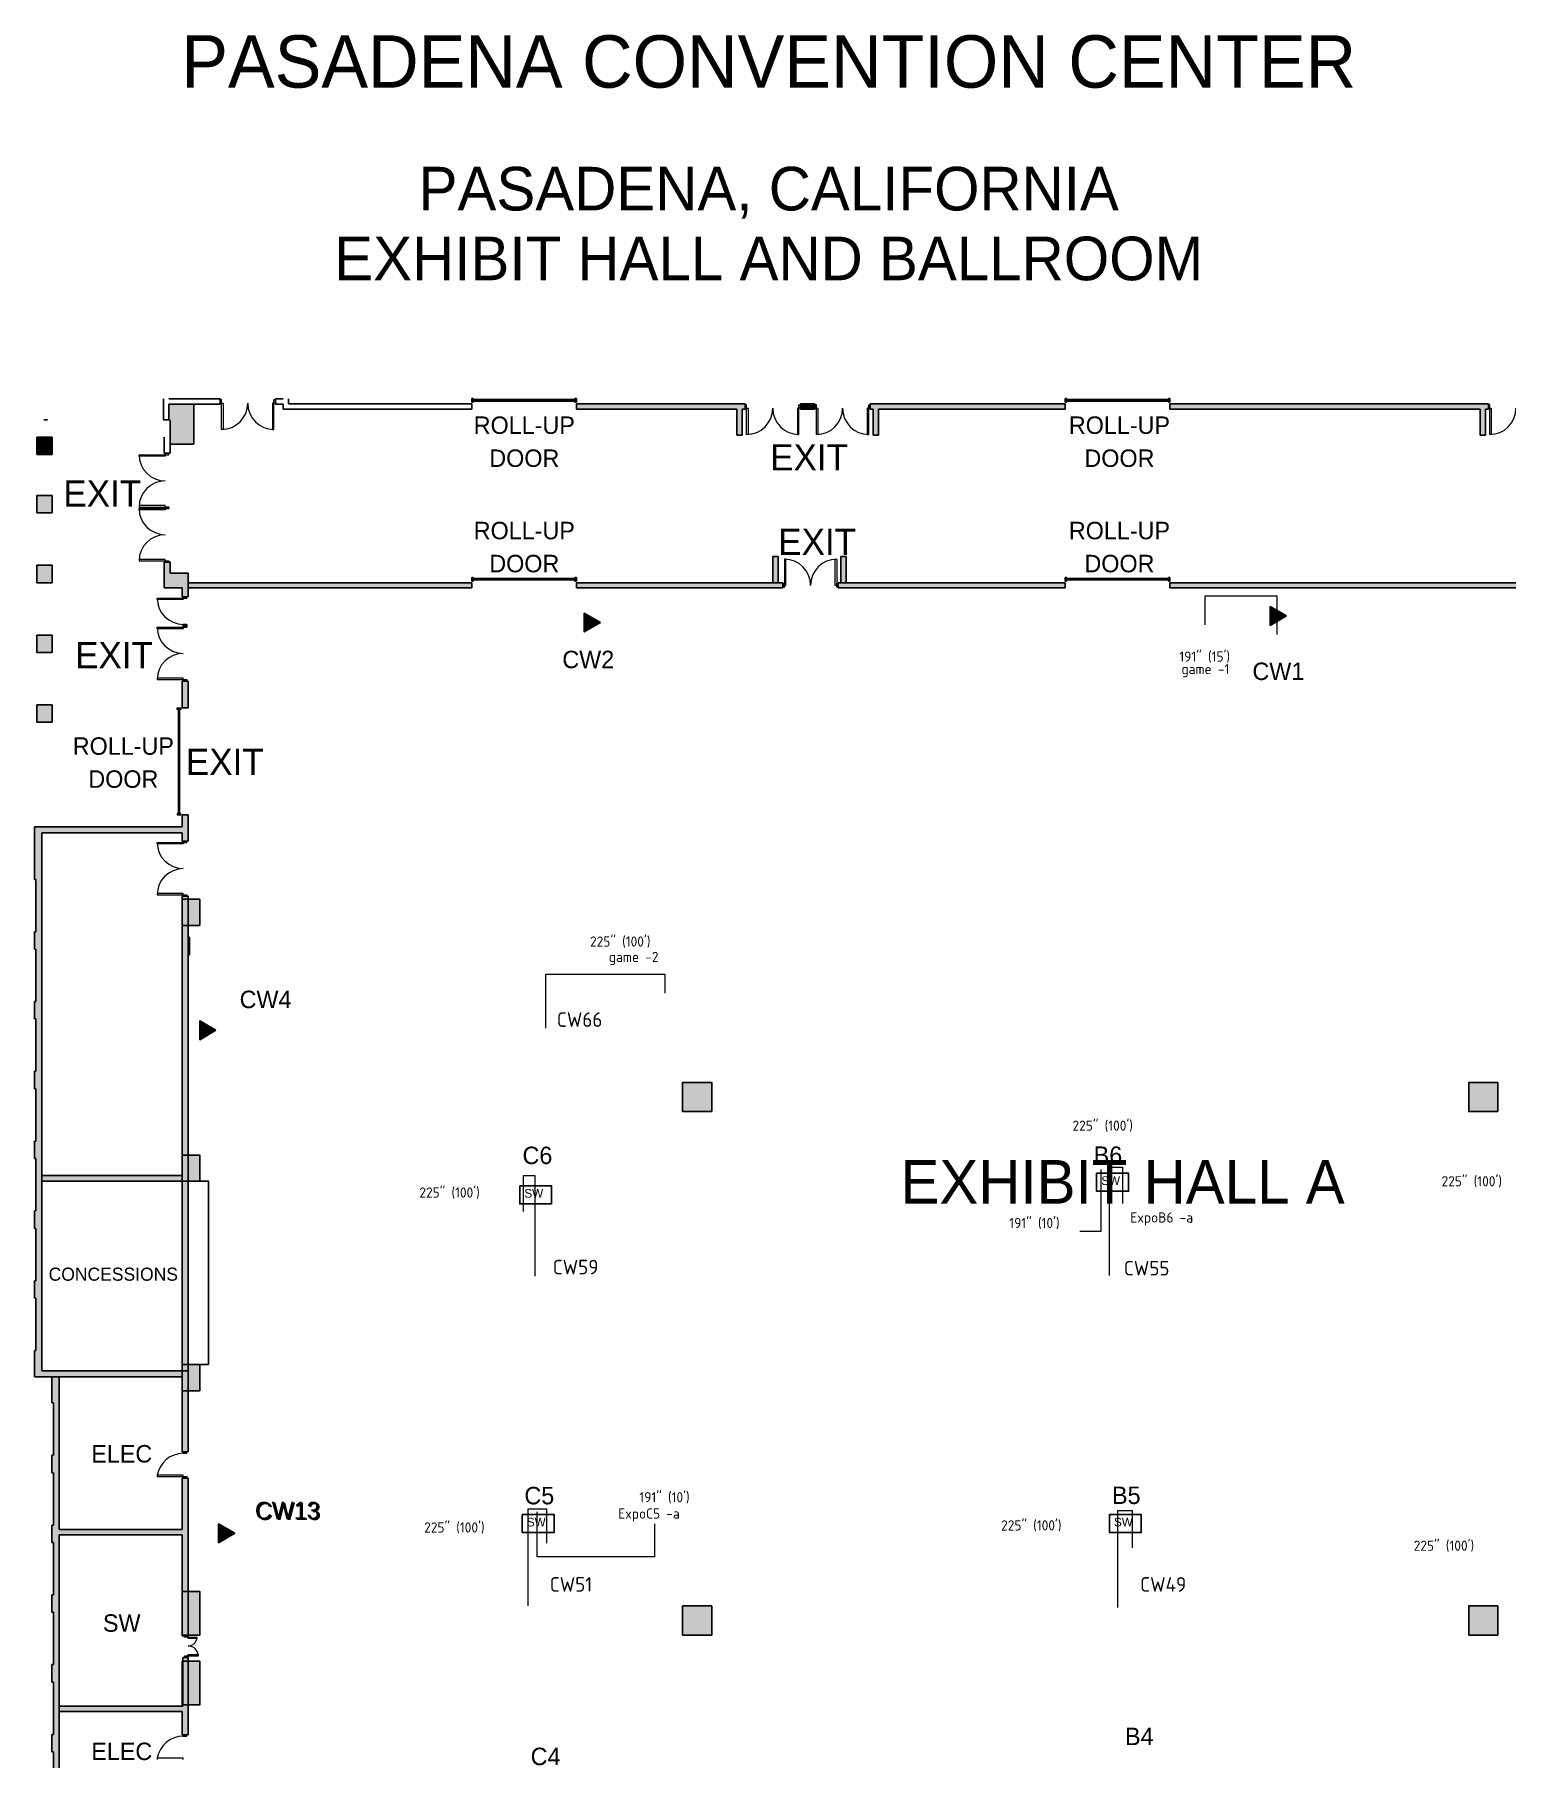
# Model space of a CAD drawing. Header units: inches. Extents: x 812 to 4509, y -5858 to -1986.
# Drawn here: x 812 to 2836, y -4357 to -1986 of the extents above; entities that cross this region are included whole.
import ezdxf
from ezdxf.enums import TextEntityAlignment as Align

# ---------------------------------------------------------------- set-up
doc = ezdxf.new("R2010")
doc.units = ezdxf.units.IN
doc.header["$LTSCALE"] = 100
doc.header["$MEASUREMENT"] = 0
doc.linetypes.add('DASHEDTINY', pattern=[2.8575, 1.905, -0.9525])
for name, color, linetype, lineweight, true_color in [('AP_Name', 176, 'CONTINUOUS', 0, 0x000080), ('bldg_title', 96, 'CONTINUOUS', 25, 0x008000), ('WIRE RUN', 200, 'DASHEDTINY', 13, 0xaa00ff)]:
    doc.layers.add(name, color=color, linetype=linetype, lineweight=lineweight, true_color=true_color)
doc.layers.add('bldg_clmn', color=9, linetype='CONTINUOUS')
doc.layers.add('bldg_doors_service', color=7, linetype='CONTINUOUS')
for name, color, linetype, lineweight in [('bldg_doors', 7, 'CONTINUOUS', 18), ('bldg_text', 94, 'CONTINUOUS', 25), ('bldg_text1', 94, 'CONTINUOUS', 25), ('bldg_wallint', 7, 'CONTINUOUS', 25), ('bldg_wallintsol', 7, 'CONTINUOUS', 25), ('data_location', 110, 'CONTINUOUS', 25), ('LENGTH', 4, 'CONTINUOUS', 18), ('Switch_Location', 40, 'CONTINUOUS', 25)]:
    doc.layers.add(name, color=color, linetype=linetype, lineweight=lineweight)
doc.styles.add('bldgtx30', font='bldgtx30')
doc.styles.add('bldgtx36', font='bldgtx36')
doc.styles.add('bldgtx48', font='bldgtx48')
doc.styles.add('iso3098', font='iso3098')
doc.styles.add('showtx24', font='showtx24')
doc.styles.add('showtx60', font='showtx60')

msp = doc.modelspace()

# ---------------------------------------------------------------- hatches: boundary and pattern name
at = {"layer": 'bldg_clmn'}
for points in [[(1015.5, -3175), (1039.5, -3175), (1039.5, -3211), (1015.5, -3211)], [(1743.5, -3467), (1743.5, -3427), (1703.5, -3427), (1703.5, -3467)], [(2824.5, -3467), (2824.5, -3427), (2784.5, -3427), (2784.5, -3467)], [(1015.5, -3527), (1039.5, -3527), (1039.5, -3563), (1015.5, -3563)], [(1015.5, -3815), (1039.5, -3815), (1039.5, -3851), (1015.5, -3851)], [(1015.5, -4127), (1039.5, -4127), (1039.5, -4187), (1015.5, -4187)], [(1743.5, -4187), (1743.5, -4147), (1703.5, -4147), (1703.5, -4187)], [(2824.5, -4187), (2824.5, -4147), (2784.5, -4147), (2784.5, -4187)], [(1015.5, -4223), (1039.5, -4223), (1039.5, -4283), (1015.5, -4283)]]:
    msp.add_hatch(color=256, dxfattribs=at).paths.add_polyline_path(points, flags=0)
at = {"layer": 'bldg_wallint'}
for points in [[(836.6, -2539.5), (815.6, -2539.5), (815.6, -2563.5), (836.6, -2563.5)], [(1023.5, -2726.5), (998.7, -2726.5), (998.7, -2711.7), (990.6, -2711.7), (990.6, -2747), (1015.3, -2747), (1015.3, -2759), (1023.5, -2759)]]:
    msp.add_hatch(color=256, dxfattribs=at).paths.add_polyline_path(points, flags=0)
at = {"layer": 'bldg_wallintsol'}
for points in [[(1031.4, -2494), (996.8, -2494), (996.8, -2515.6), (998.7, -2515.6), (998.7, -2549.3), (1031.4, -2549.3)], [(1789.5, -2493.7), (1781.8, -2493.7), (1557.5, -2493.7), (1557.5, -2501), (1778.2, -2501), (1778.2, -2537), (1785.5, -2537), (1785.5, -2501), (1789.5, -2501)], [(1885.5, -2493.7), (1865.5, -2493.7), (1865.5, -2501), (1885.5, -2501)], [(2229.5, -2493.7), (1969.1, -2493.7), (1961.5, -2493.7), (1961.5, -2501), (1965.5, -2501), (1965.5, -2537), (1972.7, -2537), (1972.7, -2501), (2229.5, -2501)], [(2811.5, -2493.7), (2803.8, -2493.7), (2373.5, -2493.7), (2373.5, -2501), (2800.2, -2501), (2800.2, -2537), (2807.5, -2537), (2807.5, -2501), (2811.5, -2501)], [(1834.8, -2703.7), (1827.6, -2703.7), (1827.6, -2739.7), (1834.8, -2739.7)], [(1928.3, -2703.7), (1921, -2703.7), (1921, -2739.7), (1928.3, -2739.7)], [(1413.5, -2739.7), (1023.5, -2739.7), (1023.5, -2747), (1413.5, -2747)], [(1841.5, -2739.7), (1557.5, -2739.7), (1557.5, -2747), (1841.5, -2747)], [(2229.5, -2739.7), (1917.5, -2739.7), (1917.5, -2747), (2229.5, -2747)], [(2897.5, -2739.7), (2373.5, -2739.7), (2373.5, -2747), (2897.5, -2747)], [(1023.5, -2875), (1015.3, -2875), (1015.3, -2912), (1023.5, -2912)], [(1023.5, -3823.6), (1015.3, -3823.6), (822.3, -3823.6), (822.3, -3083.9), (836.2, -3083.9), (1015.3, -3083.9), (1015.3, -3095), (1023.5, -3095), (1023.5, -3083.9), (1023.5, -3059), (1015.3, -3059), (1015.3, -3075.7), (845.2, -3075.7), (836.2, -3075.7), (812.2, -3075.7), (812.2, -3147.7), (814.2, -3147.7), (814.2, -3219.7), (812.2, -3219.7), (812.2, -3243.7), (814.2, -3243.7), (814.2, -3315.7), (812.2, -3315.7), (812.2, -3339.7), (814.2, -3339.7), (814.2, -3411.7), (812.2, -3411.7), (812.2, -3435.7), (814.2, -3435.7), (814.2, -3507.7), (812.2, -3507.7), (812.2, -3531.7), (814.2, -3531.7), (814.2, -3603.7), (812.2, -3603.7), (812.2, -3627.7), (814.2, -3627.7), (814.2, -3699.7), (812.2, -3699.7), (812.2, -3723.7), (814.2, -3723.7), (814.2, -3795.7), (812.2, -3795.7), (812.2, -3831.7), (1015.3, -3831.7), (1015.3, -3935), (1023.5, -3935)], [(1023.5, -3171), (1015.3, -3171), (1015.3, -3555), (822.3, -3555), (822.3, -3563), (1023.5, -3563)], [(1023.5, -3563), (1015.3, -3563), (1015.3, -3823.6), (1023.5, -3823.6)], [(1023.5, -3975), (1023.5, -3971), (1015.3, -3971), (1015.3, -4041.7), (846.3, -4041.7), (846.3, -3831.7), (836.2, -3831.7), (836.2, -3867.7), (838.2, -3867.7), (838.2, -3939.7), (836.2, -3939.7), (836.2, -3963.7), (838.2, -3963.7), (838.2, -4035.7), (836.2, -4035.7), (836.2, -4059.7), (838.2, -4059.7), (838.2, -4131.7), (836.2, -4131.7), (836.2, -4155.7), (838.2, -4155.7), (838.2, -4227.7), (836.2, -4227.7), (836.2, -4251.7), (838.2, -4251.7), (838.2, -4323.7), (836.2, -4323.7), (836.2, -4347.7), (838.2, -4347.7), (838.2, -4419.7), (836.2, -4419.7), (836.2, -4443.7), (838.2, -4443.7), (838.2, -4515.7), (836.2, -4515.7), (836.2, -4551.7), (812.2, -4551.7), (822.3, -4559.9), (846.3, -4559.9), (846.3, -4552.6), (846.3, -4049), (1015.3, -4049), (1015.3, -4187.9), (1023.5, -4187.9)], [(1023.5, -4217.9), (1016.2, -4217.9), (1016.2, -4284.7), (846.3, -4284.7), (846.3, -4291.9), (1015.3, -4291.9), (1015.3, -4324), (1023.5, -4324)]]:
    msp.add_hatch(color=256, dxfattribs=at).paths.add_polyline_path(points, flags=0)
h = msp.add_hatch(color=256, dxfattribs=at)
h.paths.add_polyline_path([(815.6, -2643.7), (836.6, -2643.7), (836.6, -2619.7), (815.6, -2619.7)], flags=0)
h.paths.add_polyline_path([(836.6, -2907.7), (815.6, -2907.7), (815.6, -2931.7), (836.6, -2931.7)], flags=0)
h.paths.add_polyline_path([(815.6, -2835.7), (836.6, -2835.7), (836.6, -2811.7), (815.6, -2811.7)], flags=0)
h.paths.add_polyline_path([(815.6, -2739.7), (836.6, -2739.7), (836.6, -2715.7), (815.6, -2715.7)], flags=0)
at = {"layer": 'data_location'}
for points in [[(2533.8, -2785.5), (2511.4, -2772.5), (2511.4, -2798.4)], [(1590.6, -2794.6), (1568.2, -2781.7), (1568.2, -2807.5)], [(1039.5, -3342.3), (1039.5, -3368.2), (1061.8, -3355.3)], [(1065.3, -4034.1), (1065.3, -4060), (1087.7, -4047)]]:
    msp.add_hatch(color=256, dxfattribs=at).paths.add_polyline_path(points, flags=0)

# ---------------------------------------------------------------- linework, layer by layer
at = {"layer": 'bldg_clmn'}
for points in [[(1015.5, -3175), (1039.5, -3175), (1039.5, -3211), (1015.5, -3211)], [(1743.5, -3467), (1743.5, -3427), (1703.5, -3427), (1703.5, -3467)], [(2824.5, -3467), (2824.5, -3427), (2784.5, -3427), (2784.5, -3467)], [(1015.5, -3527), (1039.5, -3527), (1039.5, -3563), (1015.5, -3563)], [(1015.5, -3815), (1039.5, -3815), (1039.5, -3851), (1015.5, -3851)], [(1015.5, -4127), (1039.5, -4127), (1039.5, -4187), (1015.5, -4187)], [(1743.5, -4187), (1743.5, -4147), (1703.5, -4147), (1703.5, -4187)], [(2824.5, -4187), (2824.5, -4147), (2784.5, -4147), (2784.5, -4187)], [(1015.5, -4223), (1039.5, -4223), (1039.5, -4283), (1015.5, -4283)]]:
    msp.add_lwpolyline(points, close=True, dxfattribs=at)
msp.add_lwpolyline([(1015.5, -3823.6), (1015.5, -3815), (1039.5, -3815), (1039.5, -3851), (1015.5, -3851), (1015.5, -3831.7)], dxfattribs=at)
at = {"layer": 'bldg_doors'}
for p, q in [((1069.5, -2487.9), (1067.5, -2487.9)), ((1067.5, -2487.9), (1067.5, -2492.9)), ((1069.5, -2492.9), (1069.5, -2487.9)), ((1141.5, -2487.9), (1143.5, -2487.9)), ((1141.5, -2492.9), (1141.5, -2487.9)), ((1143.5, -2487.9), (1143.5, -2492.9)), ((1067.5, -2492.9), (1069.5, -2492.9)), ((1069.5, -2492.9), (1071.5, -2492.9)), ((1069.5, -2528.9), (1069.5, -2492.9)), ((1071.5, -2492.9), (1071.5, -2528.9)), ((1141.5, -2492.9), (1139.5, -2492.9)), ((1139.5, -2492.9), (1139.5, -2528.9)), ((1141.5, -2528.9), (1141.5, -2492.9)), ((1143.5, -2492.9), (1141.5, -2492.9)), ((1791.5, -2494.9), (1789.5, -2494.9)), ((1789.5, -2494.9), (1789.5, -2499.9)), ((1789.5, -2499.9), (1791.5, -2499.9)), ((1791.5, -2499.9), (1791.5, -2494.9)), ((1791.5, -2499.9), (1793.5, -2499.9)), ((1791.5, -2535.9), (1791.5, -2499.9)), ((1793.5, -2499.9), (1793.5, -2535.9)), ((1863.5, -2499.9), (1861.5, -2499.9)), ((1861.5, -2499.9), (1861.5, -2535.9)), ((1863.5, -2494.9), (1865.5, -2494.9)), ((1863.5, -2499.9), (1863.5, -2494.9)), ((1863.5, -2535.9), (1863.5, -2499.9)), ((1865.5, -2499.9), (1863.5, -2499.9)), ((1865.5, -2494.9), (1865.5, -2499.9)), ((1887.5, -2494.9), (1885.5, -2494.9)), ((1885.5, -2494.9), (1885.5, -2499.9)), ((1885.5, -2499.9), (1887.5, -2499.9)), ((1887.5, -2499.9), (1887.5, -2494.9)), ((1887.5, -2499.9), (1889.5, -2499.9)), ((1887.5, -2535.9), (1887.5, -2499.9)), ((1889.5, -2499.9), (1889.5, -2535.9)), ((1959.5, -2499.9), (1957.5, -2499.9)), ((1957.5, -2499.9), (1957.5, -2535.9)), ((1959.5, -2494.9), (1961.5, -2494.9)), ((1959.5, -2499.9), (1959.5, -2494.9)), ((1959.5, -2535.9), (1959.5, -2499.9)), ((1961.5, -2499.9), (1959.5, -2499.9)), ((1961.5, -2494.9), (1961.5, -2499.9)), ((2813.5, -2494.9), (2811.5, -2494.9)), ((2811.5, -2494.9), (2811.5, -2499.9)), ((2811.5, -2499.9), (2813.5, -2499.9)), ((2813.5, -2499.9), (2813.5, -2494.9)), ((2813.5, -2499.9), (2815.5, -2499.9)), ((2813.5, -2535.9), (2813.5, -2499.9)), ((2815.5, -2499.9), (2815.5, -2535.9)), ((1071.5, -2528.9), (1069.5, -2528.9)), ((1139.5, -2528.9), (1141.5, -2528.9)), ((1793.5, -2535.9), (1791.5, -2535.9)), ((1861.5, -2535.9), (1863.5, -2535.9)), ((1889.5, -2535.9), (1887.5, -2535.9)), ((1957.5, -2535.9), (1959.5, -2535.9)), ((2815.5, -2535.9), (2813.5, -2535.9)), ((956.1, -2565.7), (956.1, -2563.7)), ((956.1, -2563.7), (992.1, -2563.7)), ((992.1, -2565.7), (956.1, -2565.7)), ((997.1, -2561.7), (992.1, -2561.7)), ((992.1, -2561.7), (992.1, -2563.7)), ((997.1, -2561.7), (992.1, -2561.7)), ((992.1, -2561.7), (992.1, -2563.7)), ((992.1, -2563.7), (997.1, -2563.7)), ((992.1, -2563.7), (992.1, -2565.7)), ((992.1, -2563.7), (997.1, -2563.7)), ((997.1, -2563.7), (997.1, -2561.7)), ((997.1, -2563.7), (997.1, -2561.7)), ((992.1, -2633.7), (956.1, -2633.7)), ((956.1, -2633.7), (956.1, -2635.7)), ((956.1, -2635.7), (992.1, -2635.7)), ((956.1, -2639.7), (956.1, -2637.7)), ((956.1, -2637.7), (992.1, -2637.7)), ((992.1, -2639.7), (956.1, -2639.7)), ((992.1, -2635.7), (992.1, -2633.7)), ((992.1, -2637.7), (992.1, -2635.7)), ((992.1, -2635.7), (997.1, -2635.7)), ((997.1, -2635.7), (992.1, -2635.7)), ((992.1, -2635.7), (992.1, -2637.7)), ((997.1, -2637.7), (992.1, -2637.7)), ((992.1, -2637.7), (992.1, -2639.7)), ((992.1, -2637.7), (997.1, -2637.7)), ((997.1, -2635.7), (997.1, -2637.7)), ((997.1, -2637.7), (997.1, -2635.7)), ((992.1, -2707.7), (956.1, -2707.7)), ((956.1, -2707.7), (956.1, -2709.7)), ((956.1, -2709.7), (992.1, -2709.7)), ((992.1, -2709.7), (992.1, -2707.7)), ((992.1, -2711.7), (992.1, -2709.7)), ((992.1, -2711.7), (992.1, -2709.7)), ((992.1, -2709.7), (997.1, -2709.7)), ((997.1, -2711.7), (992.1, -2711.7)), ((997.1, -2711.7), (992.1, -2711.7)), ((997.1, -2709.7), (997.1, -2711.7)), ((997.1, -2709.7), (997.1, -2711.7)), ((1845.5, -2707.4), (1843.5, -2707.4)), ((1843.5, -2707.4), (1843.5, -2743.4)), ((1845.5, -2743.4), (1845.5, -2707.4)), ((1913.5, -2743.4), (1913.5, -2707.4)), ((1913.5, -2707.4), (1915.5, -2707.4)), ((1915.5, -2707.4), (1915.5, -2743.4)), ((1843.5, -2740.9), (1841.5, -2740.9)), ((1841.5, -2740.9), (1841.5, -2745.9)), ((1841.5, -2745.9), (1843.5, -2745.9)), ((1843.5, -2745.9), (1843.5, -2740.9)), ((1843.5, -2743.4), (1845.5, -2743.4)), ((1915.5, -2743.4), (1913.5, -2743.4)), ((1915.5, -2740.9), (1917.5, -2740.9)), ((1915.5, -2745.9), (1915.5, -2740.9)), ((1917.5, -2745.9), (1915.5, -2745.9)), ((1917.5, -2740.9), (1917.5, -2745.9)), ((980.9, -2763), (980.9, -2761)), ((980.9, -2761), (1016.9, -2761)), ((1016.9, -2763), (980.9, -2763)), ((1021.9, -2759), (1016.9, -2759)), ((1016.9, -2759), (1016.9, -2761)), ((1016.9, -2761), (1021.9, -2761)), ((1016.9, -2761), (1016.9, -2763)), ((1021.9, -2761), (1021.9, -2759)), ((1016.9, -2799), (1016.9, -2797)), ((1016.9, -2797), (1021.9, -2797)), ((1021.9, -2797), (1016.9, -2797)), ((1016.9, -2797), (1016.9, -2799)), ((1021.9, -2797), (1021.9, -2799)), ((1021.9, -2799), (1021.9, -2797)), ((980.9, -2803), (980.9, -2801)), ((980.9, -2801), (1016.9, -2801)), ((1016.9, -2803), (980.9, -2803)), ((1016.9, -2801), (1016.9, -2799)), ((1016.9, -2799), (1021.9, -2799)), ((1021.9, -2799), (1016.9, -2799)), ((1016.9, -2799), (1016.9, -2801)), ((1021.9, -2799), (1016.9, -2799)), ((1016.9, -2799), (1021.9, -2799)), ((1021.9, -2801), (1016.9, -2801)), ((1016.9, -2801), (1016.9, -2803)), ((1016.9, -2801), (1021.9, -2801)), ((1021.9, -2799), (1021.9, -2801)), ((1021.9, -2801), (1021.9, -2799)), ((1016.9, -2871), (980.9, -2871)), ((980.9, -2871), (980.9, -2873)), ((980.9, -2873), (1016.9, -2873)), ((1016.9, -2873), (1016.9, -2871)), ((1016.9, -2875), (1016.9, -2873)), ((1016.9, -2873), (1021.9, -2873)), ((1016.9, -2875), (1016.9, -2873)), ((1016.9, -2875), (1016.9, -2873)), ((1016.9, -2873), (1021.9, -2873)), ((1021.9, -2875), (1016.9, -2875)), ((1021.9, -2875), (1016.9, -2875)), ((1021.9, -2875), (1016.9, -2875)), ((1021.9, -2873), (1021.9, -2875)), ((1021.9, -2873), (1021.9, -2875)), ((1021.9, -2873), (1021.9, -2875)), ((1008.4, -2914), (1008.4, -2912)), ((1008.4, -2912), (1013.4, -2912)), ((1013.4, -2914), (1008.4, -2914)), ((1011.9, -2914), (1009.9, -2914)), ((1009.9, -2914), (1009.9, -3057)), ((1011.9, -3057), (1011.9, -2914)), ((1013.4, -2912), (1013.4, -2914)), ((1008.4, -3057), (1008.4, -3059)), ((1013.4, -3057), (1008.4, -3057)), ((1009.9, -3057), (1011.9, -3057)), ((1013.4, -3059), (1013.4, -3057)), ((1008.4, -3059), (1013.4, -3059)), ((980.9, -3098.7), (980.9, -3097)), ((980.9, -3097), (1016.9, -3097)), ((1016.9, -3098.7), (980.9, -3098.7)), ((1021.9, -3095), (1016.9, -3095)), ((1021.9, -3095), (1016.9, -3095)), ((1016.9, -3095), (1016.9, -3097)), ((1021.9, -3095), (1016.9, -3095)), ((1021.9, -3095), (1016.9, -3095)), ((1016.9, -3095), (1016.9, -3097)), ((1016.9, -3097), (1021.9, -3097)), ((1016.9, -3097), (1016.9, -3098.7)), ((1016.9, -3097), (1021.9, -3097)), ((1021.9, -3097), (1021.9, -3095)), ((1021.9, -3097), (1021.9, -3095)), ((1016.9, -3167.2), (980.9, -3167.2)), ((980.9, -3167.2), (980.9, -3169)), ((980.9, -3169), (1016.9, -3169)), ((1016.9, -3169), (1016.9, -3167.2)), ((1016.9, -3171), (1016.9, -3169)), ((1016.9, -3169), (1021.9, -3169)), ((1021.9, -3171), (1016.9, -3171)), ((1021.9, -3169), (1021.9, -3171)), ((1021.9, -3935), (1016.9, -3935)), ((1021.9, -3935), (1016.9, -3935)), ((1016.9, -3935), (1016.9, -3937)), ((1021.9, -3935), (1016.9, -3935)), ((1021.9, -3937), (1021.9, -3935)), ((1016.9, -3937), (1021.9, -3937)), ((1016.9, -3967.2), (980.9, -3967.2)), ((980.9, -3967.2), (980.9, -3969)), ((980.9, -3969), (1016.9, -3969)), ((1016.9, -3969), (1016.9, -3967.2)), ((1016.9, -3971), (1016.9, -3969)), ((1016.9, -3969), (1021.9, -3969)), ((1021.9, -3971), (1016.9, -3971)), ((1021.9, -3969), (1021.9, -3971)), ((1018.5, -4189.9), (1018.5, -4187.9)), ((1018.5, -4187.9), (1023.5, -4187.9)), ((1023.5, -4189.9), (1018.5, -4189.9)), ((1023.5, -4187.9), (1023.5, -4189.9)), ((1023.5, -4191.9), (1023.5, -4189.9)), ((1023.5, -4189.9), (1035.5, -4189.9)), ((1035.5, -4191.9), (1023.5, -4191.9)), ((1035.5, -4189.9), (1035.5, -4191.9)), ((1018.5, -4215.9), (1018.5, -4217.9)), ((1023.5, -4215.9), (1018.5, -4215.9)), ((1018.5, -4217.9), (1023.5, -4217.9)), ((1023.5, -4215.9), (1023.5, -4213.9)), ((1023.5, -4213.9), (1037.5, -4213.9)), ((1023.5, -4217.9), (1023.5, -4215.9)), ((1037.5, -4215.9), (1023.5, -4215.9)), ((1037.5, -4213.9), (1037.5, -4215.9)), ((1021.9, -4324), (1016.9, -4324)), ((1021.9, -4324), (1016.9, -4324)), ((1016.9, -4324), (1016.9, -4326)), ((1021.9, -4324), (1016.9, -4324)), ((1016.9, -4326), (1021.9, -4326)), ((1021.9, -4326), (1021.9, -4324)), ((1016.9, -4356.2), (980.9, -4356.2)), ((980.9, -4356.2), (980.9, -4358)), ((1016.9, -4358), (1016.9, -4356.2))]:
    msp.add_line(p, q, dxfattribs=at)
for centre, radius, start, end in [((1069.5, -2492.9), 36, -90, 0), ((1141.5, -2492.9), 36, 180, 270), ((1791.5, -2499.9), 36, -90, 0), ((1863.5, -2499.9), 36, 180, 270), ((1887.5, -2499.9), 36, -90, 0), ((1959.5, -2499.9), 36, 180, 270), ((2813.5, -2499.9), 36, -90, 0), ((992.1, -2563.7), 36, 180, -90), ((992.1, -2635.7), 36, 90, 180), ((992.1, -2637.7), 36, 180, -90), ((992.1, -2709.7), 36, 90, 180), ((1843.5, -2743.4), 36, 0, 90), ((1915.5, -2743.4), 36, 90, 180), ((1016.9, -2761), 36, 180, -90), ((1016.9, -2801), 36, 180, -90), ((1016.9, -2873), 36, 90, 180), ((1016.9, -3097), 36, 180, 270), ((1016.9, -3169), 36, 90, 180), ((1017.3, -3974.1), 37.1, 90.6898, 169.3894), ((1023.5, -4189.9), 12, 270, 0), ((1023.5, -4215.9), 14, 0, 90), ((1017.3, -4363.1), 37.1, 90.6898, 169.3894)]:
    msp.add_arc(centre, radius, start, end, dxfattribs=at)
at = {"layer": 'bldg_doors_service'}
for p, q in [((1415.5, -2486.4), (1413.5, -2486.4)), ((1413.5, -2486.4), (1413.5, -2491.4)), ((1415.5, -2491.4), (1415.5, -2486.4)), ((1555.5, -2487.9), (1415.5, -2487.9)), ((1415.5, -2487.9), (1415.5, -2489.9)), ((1555.5, -2486.4), (1557.5, -2486.4)), ((1555.5, -2491.4), (1555.5, -2486.4)), ((1555.5, -2489.9), (1555.5, -2487.9)), ((1557.5, -2486.4), (1557.5, -2491.4)), ((2231.5, -2486.4), (2229.5, -2486.4)), ((2229.5, -2486.4), (2229.5, -2491.4)), ((2231.5, -2491.4), (2231.5, -2486.4)), ((2371.5, -2487.9), (2231.5, -2487.9)), ((2231.5, -2487.9), (2231.5, -2489.9)), ((2371.5, -2486.4), (2373.5, -2486.4)), ((2371.5, -2491.4), (2371.5, -2486.4)), ((2371.5, -2489.9), (2371.5, -2487.9)), ((2373.5, -2486.4), (2373.5, -2491.4)), ((1413.5, -2491.4), (1415.5, -2491.4)), ((1415.5, -2489.9), (1555.5, -2489.9)), ((1557.5, -2491.4), (1555.5, -2491.4)), ((2229.5, -2491.4), (2231.5, -2491.4)), ((2231.5, -2489.9), (2371.5, -2489.9)), ((2373.5, -2491.4), (2371.5, -2491.4)), ((1413.5, -2737.4), (1413.5, -2732.4)), ((1413.5, -2732.4), (1415.5, -2732.4)), ((1415.5, -2737.4), (1413.5, -2737.4)), ((1415.5, -2732.4), (1415.5, -2737.4)), ((1415.5, -2735.9), (1415.5, -2733.9)), ((1415.5, -2733.9), (1555.5, -2733.9)), ((1555.5, -2735.9), (1415.5, -2735.9)), ((1557.5, -2732.4), (1555.5, -2732.4)), ((1555.5, -2732.4), (1555.5, -2737.4)), ((1555.5, -2733.9), (1555.5, -2735.9)), ((1555.5, -2737.4), (1557.5, -2737.4)), ((1557.5, -2737.4), (1557.5, -2732.4)), ((2229.5, -2737.4), (2229.5, -2732.4)), ((2229.5, -2732.4), (2231.5, -2732.4)), ((2231.5, -2737.4), (2229.5, -2737.4)), ((2231.5, -2732.4), (2231.5, -2737.4)), ((2231.5, -2733.9), (2231.5, -2735.9)), ((2371.5, -2733.9), (2231.5, -2733.9)), ((2231.5, -2735.9), (2371.5, -2735.9)), ((2373.5, -2732.4), (2371.5, -2732.4)), ((2371.5, -2732.4), (2371.5, -2737.4)), ((2371.5, -2735.9), (2371.5, -2733.9)), ((2371.5, -2737.4), (2373.5, -2737.4)), ((2373.5, -2737.4), (2373.5, -2732.4))]:
    msp.add_line(p, q, dxfattribs=at)
at = {"layer": 'bldg_wallint'}
for p, q in [((989.6, -2486.7), (989.6, -2515.6)), ((1067.5, -2486.7), (996.8, -2486.7)), ((1067.5, -2494), (1067.5, -2486.7)), ((1154.2, -2486.7), (1143.5, -2486.7)), ((1143.5, -2486.7), (1143.5, -2494)), ((1161.5, -2493.7), (1161.5, -2486.7)), ((996.8, -2515.6), (996.8, -2494)), ((996.8, -2494), (1067.5, -2494)), ((1031.4, -2494), (1031.4, -2549.3)), ((1143.5, -2494), (1154.2, -2494)), ((1154.2, -2494), (1154.2, -2501)), ((1154.2, -2501), (1413.5, -2501)), ((1413.5, -2493.7), (1161.5, -2493.7)), ((1413.5, -2501), (1413.5, -2493.7)), ((1781.8, -2493.7), (1557.5, -2493.7)), ((1557.5, -2493.7), (1557.5, -2501)), ((1557.5, -2501), (1778.2, -2501)), ((1778.2, -2501), (1778.2, -2537)), ((1789.5, -2493.7), (1781.8, -2493.7)), ((1785.5, -2537), (1785.5, -2501)), ((1785.5, -2501), (1789.5, -2501)), ((1789.5, -2501), (1789.5, -2493.7)), ((1885.5, -2493.7), (1865.5, -2493.7)), ((1865.5, -2493.7), (1865.5, -2501)), ((1865.5, -2501), (1885.5, -2501)), ((1885.5, -2501), (1885.5, -2493.7)), ((1969.1, -2493.7), (1961.5, -2493.7)), ((1961.5, -2493.7), (1961.5, -2501)), ((1961.5, -2501), (1965.5, -2501)), ((1965.5, -2501), (1965.5, -2537)), ((2229.5, -2493.7), (1969.1, -2493.7)), ((1972.7, -2501), (2229.5, -2501)), ((1972.7, -2537), (1972.7, -2501)), ((2229.5, -2501), (2229.5, -2493.7)), ((2803.8, -2493.7), (2373.5, -2493.7)), ((2373.5, -2493.7), (2373.5, -2501)), ((2373.5, -2501), (2800.2, -2501)), ((2800.2, -2501), (2800.2, -2537)), ((2811.5, -2493.7), (2803.8, -2493.7)), ((2807.5, -2537), (2807.5, -2501)), ((2807.5, -2501), (2811.5, -2501)), ((2811.5, -2501), (2811.5, -2493.7)), ((830, -2515.6), (825.2, -2515.6)), ((989.6, -2515.6), (996.8, -2515.6)), ((998.7, -2561.7), (998.7, -2515.6)), ((815.6, -2539.5), (815.6, -2563.5)), ((836.6, -2539.5), (815.6, -2539.5)), ((836.6, -2563.5), (836.6, -2539.5)), ((990.6, -2539.5), (990.6, -2561.7)), ((998.7, -2549.3), (1031.4, -2549.3)), ((1778.2, -2537), (1785.5, -2537)), ((1965.5, -2537), (1972.7, -2537)), ((2800.2, -2537), (2807.5, -2537)), ((815.6, -2563.5), (836.6, -2563.5)), ((998.7, -2561.7), (990.6, -2561.7)), ((815.6, -2619.7), (815.6, -2643.7)), ((836.6, -2619.7), (815.6, -2619.7)), ((836.6, -2643.7), (836.6, -2619.7)), ((815.6, -2643.7), (836.6, -2643.7)), ((815.6, -2715.7), (815.6, -2739.7)), ((836.6, -2715.7), (815.6, -2715.7)), ((836.6, -2739.7), (836.6, -2715.7)), ((998.7, -2711.7), (990.6, -2711.7)), ((990.6, -2747), (990.6, -2711.7)), ((998.3, -2711.7), (991, -2711.7)), ((998.7, -2726.5), (998.7, -2711.7)), ((1023.5, -2726.5), (998.7, -2726.5)), ((1023.5, -2759), (1023.5, -2726.5)), ((1827.6, -2703.7), (1834.8, -2703.7)), ((1827.6, -2739.7), (1827.6, -2703.7)), ((1834.8, -2703.7), (1834.8, -2739.7)), ((1921, -2703.7), (1928.3, -2703.7)), ((1921, -2739.7), (1921, -2703.7)), ((1928.3, -2703.7), (1928.3, -2739.7)), ((815.6, -2739.7), (836.6, -2739.7)), ((1015.3, -2747), (990.6, -2747)), ((1015.3, -2759), (1015.3, -2747)), ((1413.5, -2739.7), (1023.5, -2739.7)), ((1023.5, -2739.7), (1023.5, -2747)), ((1023.5, -2747), (1413.5, -2747)), ((1413.5, -2747), (1413.5, -2739.7)), ((1557.5, -2739.7), (1557.5, -2747)), ((1841.5, -2739.7), (1557.5, -2739.7)), ((1557.5, -2747), (1841.5, -2747)), ((1841.5, -2747), (1841.5, -2739.7)), ((2229.5, -2739.7), (1917.5, -2739.7)), ((1917.5, -2747), (1917.5, -2739.7)), ((1917.5, -2739.7), (1917.5, -2747)), ((1917.5, -2747), (2229.5, -2747)), ((2229.5, -2747), (2229.5, -2739.7)), ((2373.5, -2739.7), (2373.5, -2747)), ((2897.5, -2739.7), (2373.5, -2739.7)), ((2373.5, -2747), (2897.5, -2747)), ((1015.3, -2759), (1023.5, -2759)), ((815.6, -2811.7), (815.6, -2835.7)), ((836.6, -2811.7), (815.6, -2811.7)), ((836.6, -2835.7), (836.6, -2811.7)), ((815.6, -2835.7), (836.6, -2835.7)), ((1015.3, -2875), (1015.3, -2912)), ((1023.5, -2875), (1015.3, -2875)), ((1023.5, -2875), (1015.3, -2875)), ((1023, -2875), (1015.8, -2875)), ((1023.5, -2912), (1023.5, -2875)), ((815.6, -2907.7), (815.6, -2931.7)), ((836.6, -2907.7), (815.6, -2907.7)), ((836.6, -2931.7), (836.6, -2907.7)), ((1015.3, -2912), (1023.5, -2912)), ((815.6, -2931.7), (836.6, -2931.7)), ((812.2, -3075.7), (812.2, -3147.7)), ((836.2, -3075.7), (812.2, -3075.7)), ((836.2, -3075.7), (836.2, -3075.7)), ((845.2, -3075.7), (836.2, -3075.7)), ((1015.3, -3075.7), (845.2, -3075.7)), ((845.2, -3075.7), (845.2, -3075.7)), ((1015.3, -3059), (1015.3, -3075.7)), ((1023.5, -3059), (1015.3, -3059)), ((1023.5, -3083.9), (1023.5, -3059)), ((822.3, -3823.6), (822.3, -3083.9)), ((822.3, -3083.9), (836.2, -3083.9)), ((836.2, -3083.9), (1015.3, -3083.9)), ((1015.3, -3083.9), (1015.3, -3095)), ((1023.5, -3095), (1015.3, -3095)), ((1023.5, -3095), (1015.3, -3095)), ((1023.5, -3095), (1023.5, -3083.9)), ((812.2, -3147.7), (814.2, -3147.7)), ((814.2, -3147.7), (814.2, -3219.7)), ((1015.3, -3171), (1015.3, -3555)), ((1023.5, -3171), (1015.3, -3171)), ((1023.5, -3563), (1023.5, -3171)), ((812.2, -3219.7), (812.2, -3243.7)), ((814.2, -3219.7), (812.2, -3219.7)), ((812.2, -3243.7), (814.2, -3243.7)), ((814.2, -3243.7), (814.2, -3315.7)), ((1023.5, -3227.3), (1025.5, -3227.3)), ((1025.5, -3227.3), (1025.5, -3251.3)), ((1025.5, -3251.3), (1023.5, -3251.3)), ((812.2, -3315.7), (812.2, -3339.7)), ((814.2, -3315.7), (812.2, -3315.7)), ((822.3, -3299.9), (822.3, -3307.1)), ((812.2, -3339.7), (814.2, -3339.7)), ((814.2, -3339.7), (814.2, -3411.7)), ((812.2, -3411.7), (812.2, -3435.7)), ((814.2, -3411.7), (812.2, -3411.7)), ((812.2, -3435.7), (814.2, -3435.7)), ((814.2, -3435.7), (814.2, -3507.7)), ((822.3, -3476.5), (822.3, -3483.7)), ((812.2, -3507.7), (812.2, -3531.7)), ((814.2, -3507.7), (812.2, -3507.7)), ((812.2, -3531.7), (814.2, -3531.7)), ((814.2, -3531.7), (814.2, -3603.7)), ((1015.3, -3555), (822.3, -3555)), ((1023.5, -3563), (822.3, -3563)), ((1015.3, -3563), (1015.3, -3823.6)), ((1023.5, -3563), (1023.5, -3935)), ((1051.5, -3563), (1039.5, -3563)), ((1051.5, -3563), (1051.5, -3815)), ((812.2, -3603.7), (812.2, -3627.7)), ((814.2, -3603.7), (812.2, -3603.7)), ((812.2, -3627.7), (814.2, -3627.7)), ((814.2, -3627.7), (814.2, -3699.7)), ((812.2, -3699.7), (812.2, -3723.7)), ((814.2, -3699.7), (812.2, -3699.7)), ((822.3, -3711.7), (822.3, -3719)), ((812.2, -3723.7), (814.2, -3723.7)), ((814.2, -3723.7), (814.2, -3795.7)), ((812.2, -3795.7), (812.2, -3831.7)), ((814.2, -3795.7), (812.2, -3795.7)), ((1051.5, -3815), (1039.5, -3815)), ((812.2, -3831.7), (1015.5, -3831.7)), ((1015.5, -3823.6), (822.3, -3823.6)), ((836.2, -3831.7), (836.2, -3867.7)), ((846.3, -4041.7), (846.3, -3831.7)), ((1015.3, -3831.7), (1015.3, -3935)), ((836.2, -3867.7), (838.2, -3867.7)), ((838.2, -3867.7), (838.2, -3939.7)), ((1023.5, -3935), (1015.3, -3935)), ((836.2, -3939.7), (836.2, -3963.7)), ((838.2, -3939.7), (836.2, -3939.7)), ((836.2, -3963.7), (838.2, -3963.7)), ((838.2, -3963.7), (838.2, -4035.7)), ((1023.5, -3971), (1015.3, -3971)), ((1015.3, -3971), (1015.3, -4041.7)), ((1023.5, -3975), (1023.5, -4187.9)), ((836.2, -4035.7), (836.2, -4059.7)), ((838.2, -4035.7), (836.2, -4035.7)), ((1015.3, -4041.7), (846.3, -4041.7)), ((846.3, -4559.9), (846.3, -4049)), ((846.3, -4049), (1015.3, -4049)), ((1015.3, -4049), (1015.3, -4187.9)), ((836.2, -4059.7), (838.2, -4059.7)), ((838.2, -4059.7), (838.2, -4131.7)), ((836.2, -4131.7), (836.2, -4155.7)), ((838.2, -4131.7), (836.2, -4131.7)), ((836.2, -4155.7), (838.2, -4155.7)), ((838.2, -4155.7), (838.2, -4227.7)), ((1015.3, -4187.9), (1023.5, -4187.9)), ((1016.2, -4217.9), (1016.2, -4284.7)), ((1023.5, -4217.9), (1016.2, -4217.9)), ((1023.5, -4324), (1023.5, -4217.9)), ((836.2, -4227.7), (836.2, -4251.7)), ((838.2, -4227.7), (836.2, -4227.7)), ((836.2, -4251.7), (838.2, -4251.7)), ((838.2, -4251.7), (838.2, -4323.7)), ((1016.2, -4284.7), (846.3, -4284.7)), ((846.3, -4291.9), (1015.3, -4291.9)), ((1015.3, -4324), (1015.3, -4291.9)), ((836.2, -4323.7), (836.2, -4347.7)), ((838.2, -4323.7), (836.2, -4323.7)), ((1023.5, -4324), (1015.3, -4324)), ((836.2, -4347.7), (838.2, -4347.7)), ((838.2, -4347.7), (838.2, -4419.7))]:
    msp.add_line(p, q, dxfattribs=at)
at = {"layer": 'bldg_wallintsol'}
for p, q in [((1015.3, -3823.6), (1023.5, -3823.6)), ((1023.5, -3975), (1023.5, -3971))]:
    msp.add_line(p, q, dxfattribs=at)
at = {"layer": 'data_location'}
for points in [[(2533.8, -2785.5), (2511.4, -2772.5), (2511.4, -2798.4)], [(1590.6, -2794.6), (1568.2, -2781.7), (1568.2, -2807.5)], [(1061.8, -3355.3), (1039.5, -3342.3), (1039.5, -3368.2)], [(1087.7, -4047), (1065.3, -4034.1), (1065.3, -4060)]]:
    msp.add_lwpolyline(points, close=True, dxfattribs=at)
at = {"layer": 'Switch_Location'}
for points in [[(2272.8, -3551.8), (2316.7, -3551.8), (2316.7, -3576.6), (2272.8, -3576.6)], [(1479.5, -3569.1), (1523.4, -3569.1), (1523.4, -3594), (1479.5, -3594)], [(1483, -4021.3), (1526.9, -4021.3), (1526.9, -4046.1), (1483, -4046.1)], [(2290.3, -4021.2), (2334.2, -4021.2), (2334.2, -4046), (2290.3, -4046)]]:
    msp.add_lwpolyline(points, close=True, dxfattribs=at)
at = {"layer": 'WIRE RUN'}
for p, q in [((2422, -2797.5), (2422, -2757.7)), ((2422, -2757.7), (2520.6, -2757.7)), ((2520.6, -2757.7), (2520.6, -2810.9)), ((1515.3, -3352.5), (1515.3, -3278.2)), ((1515.3, -3278.2), (1679.1, -3278.2)), ((1679.1, -3278.2), (1679.1, -3304.2)), ((2278.8, -3546.9), (2278.8, -3631.9)), ((2278.8, -3631.9), (2249.9, -3631.9)), ((1503.7, -4079.5), (1503.7, -4017.7)), ((1665, -4034.1), (1665, -4079.5)), ((1665, -4079.5), (1503.7, -4079.5))]:
    msp.add_line(p, q, dxfattribs=at)
at = {"layer": 'WIRE RUN', "color": 40, "true_color": 0xffaa00}
for p, q in [((1500.9, -3555.4), (1484.4, -3555.4)), ((1484.4, -3555.4), (1484.4, -3604.7)), ((1500.9, -3693.5), (1500.9, -3555.4)), ((2290.4, -3692.5), (2290.4, -3543.4)), ((2290.4, -3543.4), (2308.2, -3543.4)), ((2308.2, -3543.4), (2308.2, -3593.7)), ((1491.3, -4146.7), (1491.3, -4013.6)), ((1491.3, -4013.6), (1516.2, -4013.6)), ((1516.2, -4013.6), (1516.2, -4060.6)), ((2302.2, -4148.9), (2302.2, -4015.7)), ((2302.2, -4015.7), (2321.5, -4015.7)), ((2321.5, -4015.7), (2321.5, -4067.2))]:
    msp.add_line(p, q, dxfattribs=at)

# ---------------------------------------------------------------- texts
at = {"layer": 'AP_Name', "style": 'iso3098'}
for s, p in [('game -1', (2389.5, -2865.5)), ('game -2', (1602.1, -3261.4)), ('ExpoB6 -a', (2319.2, -3619.7)), ('ExpoC5 -a', (1615, -4026.9))]:
    msp.add_text(s, height=14, dxfattribs=at).set_placement(p)
at = {"layer": 'bldg_text'}
for s, height, style, p in [('ROLL-UP', 24, 'bldgtx30', (1485.8, -2535.1)), ('ROLL-UP', 24, 'bldgtx30', (2304.2, -2535.1)), ('DOOR', 24, 'bldgtx30', (1485.8, -2580.5)), ('EXIT', 36, 'bldgtx36', (1877.4, -2585.3)), ('DOOR', 24, 'bldgtx30', (2304.2, -2580.5)), ('EXIT', 36, 'bldgtx36', (905.4, -2635.1)), ('ROLL-UP', 24, 'bldgtx30', (1485.8, -2680)), ('EXIT', 36, 'bldgtx36', (1888.5, -2701.5)), ('ROLL-UP', 24, 'bldgtx30', (2304.2, -2680)), ('DOOR', 24, 'bldgtx30', (1485.8, -2725.4)), ('DOOR', 24, 'bldgtx30', (2304.2, -2725.4)), ('EXIT', 36, 'bldgtx36', (921.6, -2857.4)), ('ROLL-UP', 24, 'bldgtx30', (934.4, -2976.4)), ('EXIT', 36, 'bldgtx36', (1074, -3004)), ('DOOR', 24, 'bldgtx30', (934.4, -3021.8)), ('CONCESSIONS', 18, 'bldgtx30', (920.6, -3699.7)), ('ELEC', 24, 'bldgtx30', (932.2, -3949.7)), ('SW', 24, 'bldgtx36', (932.2, -4182.5)), ('ELEC', 24, 'bldgtx30', (932.2, -4358.9))]:
    msp.add_text(s, height=height, dxfattribs=dict(at, style=style)).set_placement(p, align=Align.CENTER)
at = {"layer": 'bldg_text1', "style": 'bldgtx36'}
msp.add_text('EXHIBIT HALL A', height=60, dxfattribs=at).set_placement((2308.5, -3593.7), align=Align.CENTER)
at = {"layer": 'bldg_title', "style": 'showtx60'}
for s, height, p in [('PASADENA CONVENTION CENTER', 72, (1821.9, -2058.9)), ('PASADENA, CALIFORNIA', 60, (1821.9, -2227.8)), ('EXHIBIT HALL AND BALLROOM', 60, (1821.9, -2323.8))]:
    msp.add_text(s, height=height, dxfattribs=at).set_placement(p, align=Align.CENTER)
at = {"layer": 'data_location'}
for s, height, style, p in [('CW2', 24, 'showtx24', (1538.1, -2857.3)), ('CW1', 24, 'showtx24', (2487.1, -2873.6)), ('CW4', 24, 'showtx24', (1094.3, -3324.8)), ('CW66', 20, 'iso3098', (1530.6, -3350.6)), ('CW59', 20, 'iso3098', (1524.9, -3690.9)), ('CW55', 20, 'iso3098', (2310.3, -3692.5)), ('CW13', 24, 'showtx24', (1115.3, -4027.7)), ('CW13', 24, 'showtx24', (1117.2, -4028.9)), ('CW51', 20, 'iso3098', (1520.8, -4127.3)), ('CW49', 20, 'iso3098', (2332.7, -4127.3))]:
    msp.add_text(s, height=height, dxfattribs=dict(at, style=style)).set_placement(p)
at = {"layer": 'LENGTH', "color": 4, "style": 'iso3098'}
for s, p in [('191" (15\')', (2386.6, -2848.3)), ('225" (100\')', (1576.2, -3240.2)), ('225" (100\')', (2239.7, -3493.4)), ('225" (100\')', (2747.2, -3569.9)), ('225" (100\')', (1341.5, -3585.4)), ('191" (10\')', (2152.8, -3627.3)), ('191" (10\')', (1644, -4004.4)), ('225" (100\')', (1348.1, -4046)), ('225" (100\')', (2141.5, -4043.2)), ('225" (100\')', (2708.9, -4071.1))]:
    msp.add_text(s, height=14, dxfattribs=at).set_placement(p)
at = {"layer": 'Switch_Location'}
for s, height, style, p in [('C6', 24, 'showtx24', (1483.3, -3539.3)), ('B6', 24, 'showtx24', (2268.8, -3539)), ('SW', 12, 'bldgtx48', (2279.2, -3568.1)), ('SW', 12, 'bldgtx48', (1485.9, -3585.5)), ('C5', 24, 'showtx24', (1485.9, -4007.2)), ('B5', 24, 'showtx24', (2294, -4006.8)), ('SW', 12, 'bldgtx48', (1489.3, -4037.6)), ('SW', 12, 'bldgtx48', (2296.7, -4037.6)), ('B4', 24, 'showtx24', (2311.9, -4338.3)), ('C4', 24, 'showtx24', (1494.5, -4365.9))]:
    msp.add_text(s, height=height, dxfattribs=dict(at, style=style)).set_placement(p)

doc.saveas('drawing.dxf')
